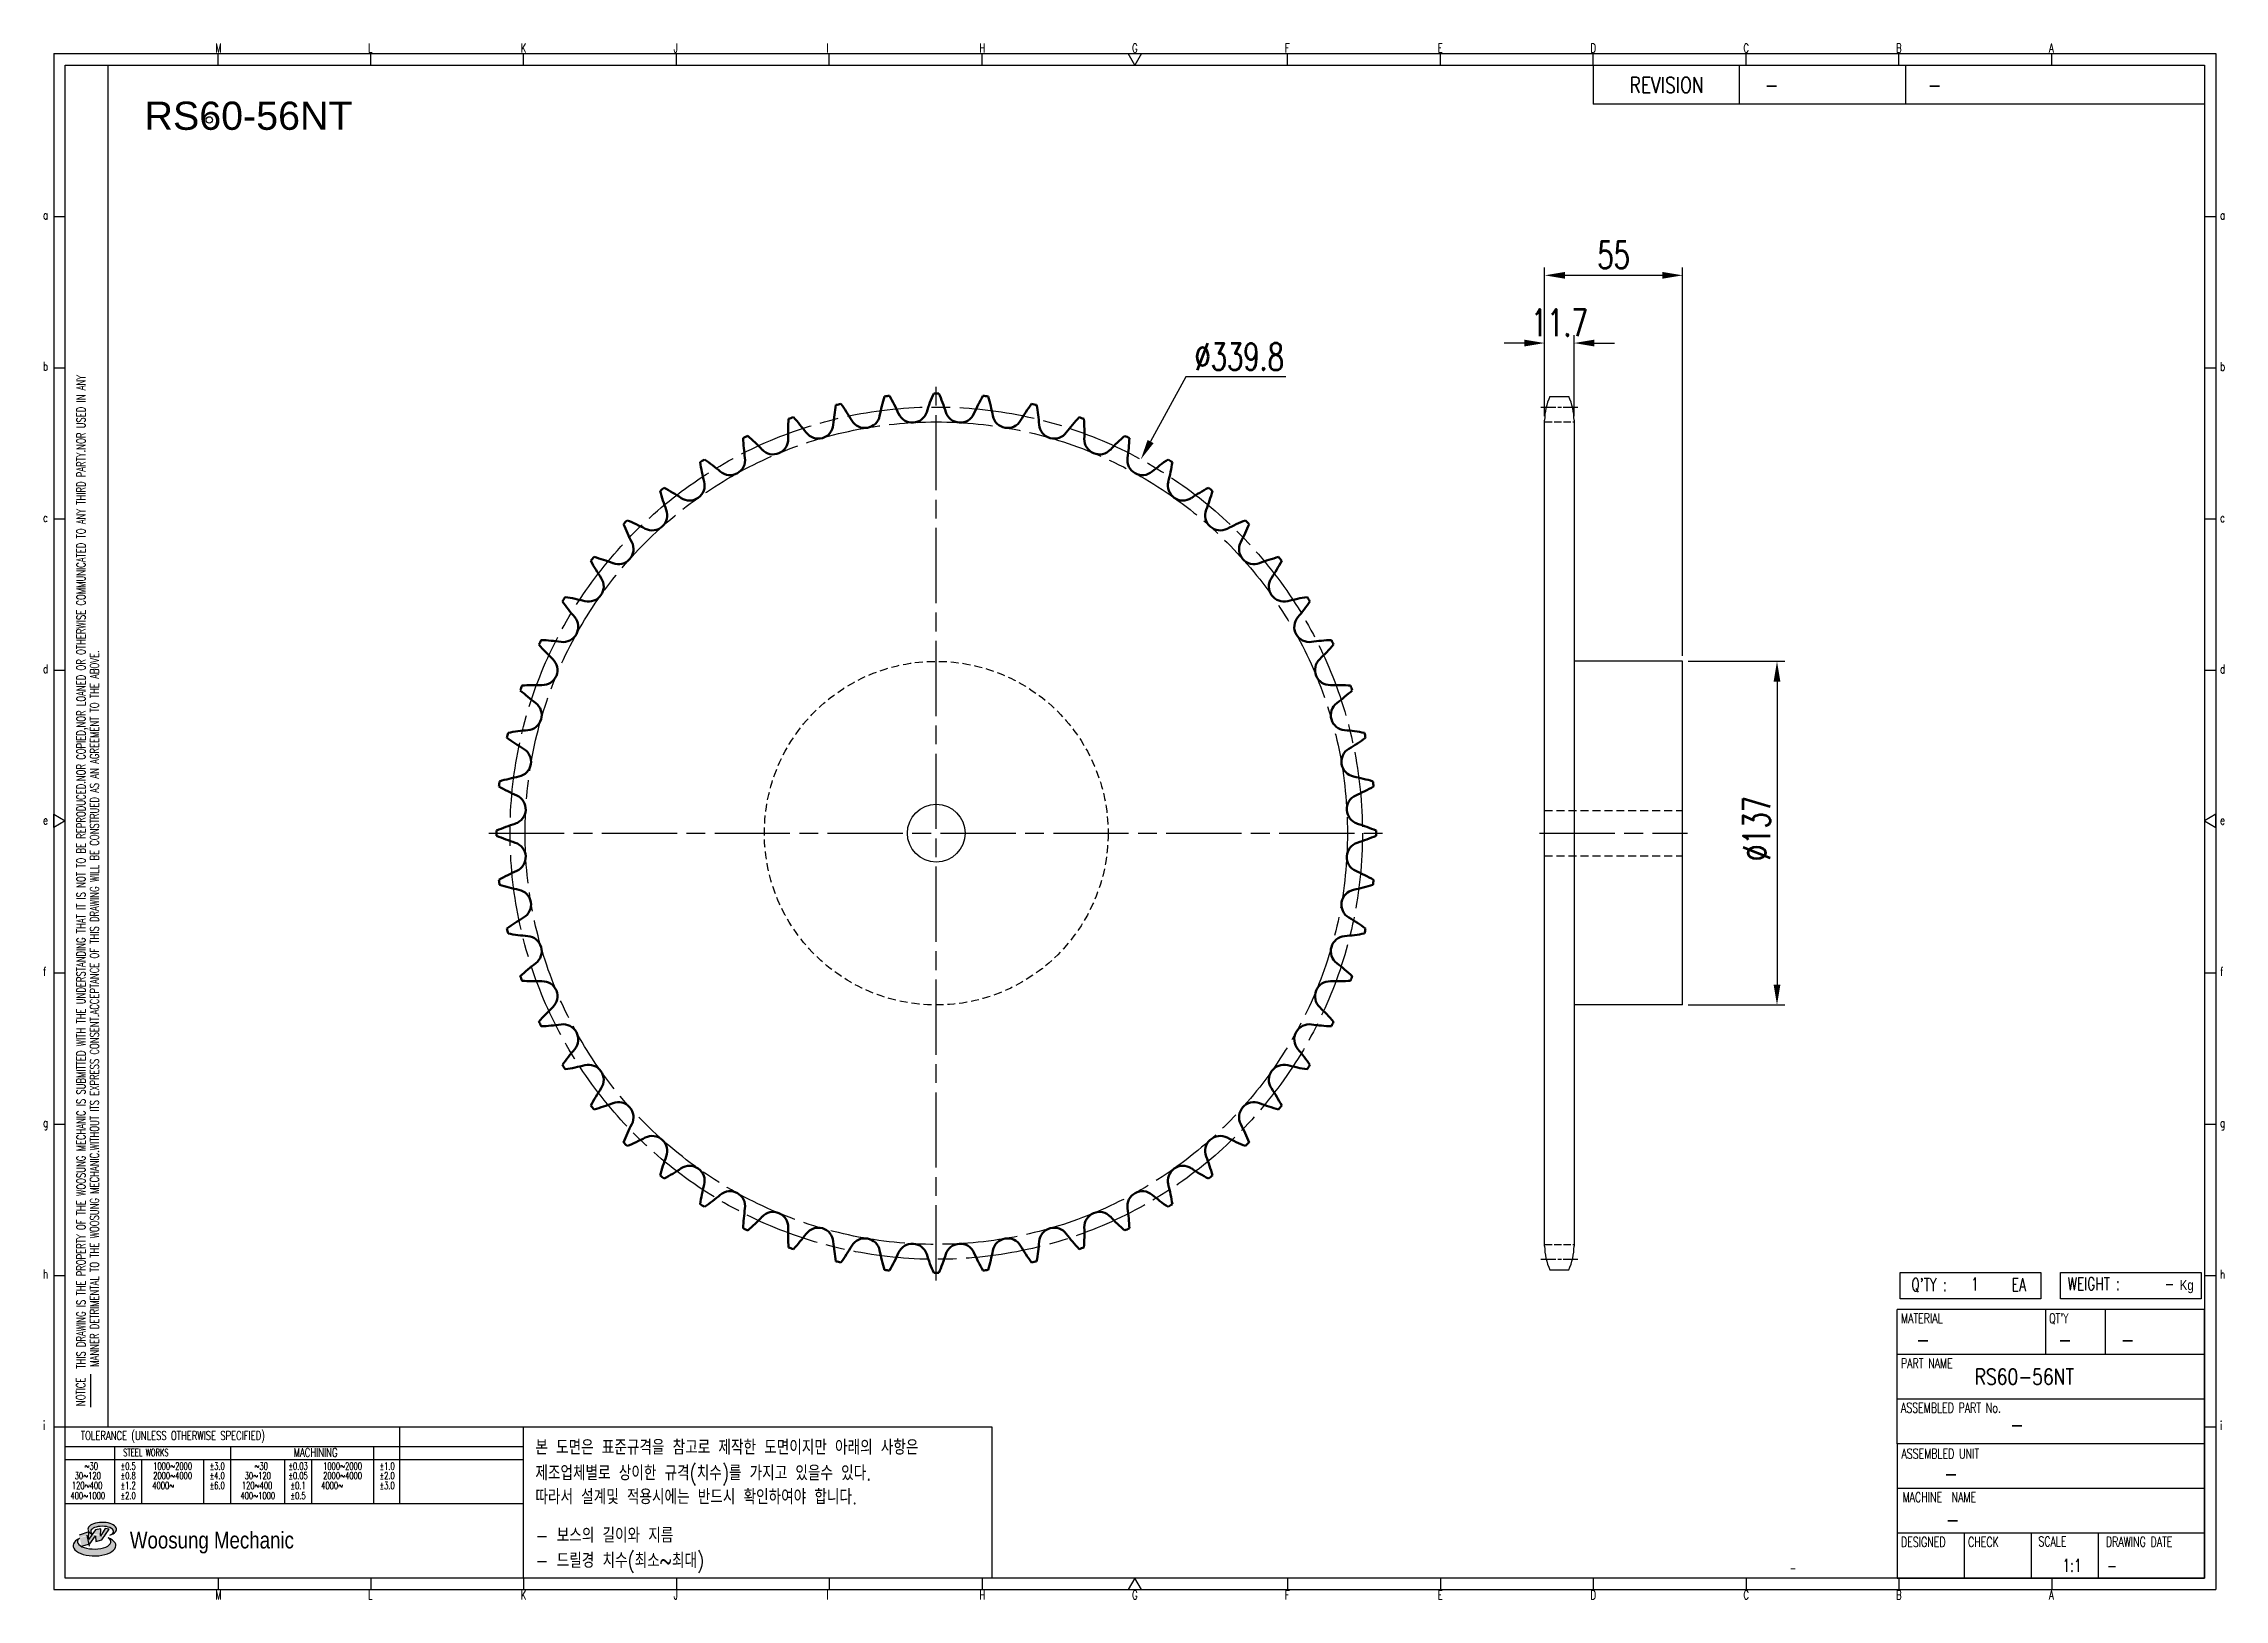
# Model space of a CAD drawing. Header units: millimetres. Extents: x 24039 to 24908, y 28 to 648.
import ezdxf
from ezdxf.enums import TextEntityAlignment as Align

# ---------------------------------------------------------------- set-up
doc = ezdxf.new("R2010")
doc.units = ezdxf.units.MM
for name, pattern in [('AM_ISO02W050', [7.5, 6, -1.5]), ('AM_ISO02W050x2', [3.75, 3, -0.75]), ('AM_ISO08W050', [18, 12, -1.5, 3, -1.5]), ('AM_ISO08W050x2', [9, 6, -0.75, 1.5, -0.75]), ('HIDDEN', [9.525, 6.35, -3.175])]:
    doc.linetypes.add(name, pattern=pattern)
for name, color, linetype, lineweight in [('AM_0N', 7, 'Continuous', 50), ('AM_3N', 6, 'AM_ISO02W050', 25), ('AM_7', 4, 'AM_ISO08W050', 25), ('AM_7N', 4, 'AM_ISO08W050', 25)]:
    doc.layers.add(name, color=color, linetype=linetype, lineweight=lineweight)
for name, color, linetype in [('HL', 2, 'HIDDEN'), ('S-DIM', 7, 'Continuous'), ('TITLE', 7, 'Continuous'), ('도면레이아웃', 7, 'Continuous')]:
    doc.layers.add(name, color=color, linetype=linetype)
doc.styles.add('HAN', font='ROMANS.shx', dxfattribs={"width": 0.7, "bigfont": 'whgtxt.shx'})
doc.styles.add('HKD_ST2', font='romans.shx', dxfattribs={"width": 0.7, "height": 4, "bigfont": '@extfont2.shx'})
doc.styles.add('HSG', font='SIMPLEX.shx', dxfattribs={"width": 0.7, "bigfont": 'HSG.shx'})
doc.styles.add('ROMANS', font='romans.shx', dxfattribs={"width": 0.7, "bigfont": 'whgtxt.shx'})
doc.styles.add('SLDTEXTSTYLE4', font='arial.ttf', dxfattribs={"width": 0.8})
doc.styles.get("Standard").update_dxf_attribs({"font": 'arial.ttf'})
doc.dimstyles.new('APP23', dxfattribs={"dimscale": 4.5, "dimtxt": 2.4, "dimasz": 1.8, "dimexe": 0.7, "dimexo": 0.5, "dimgap": 0.6, "dimtad": 1, "dimtoh": 1, "dimdec": 1, "dimrnd": 0.01, "dimzin": 9, "dimdsep": 46, "dimtxsty": 'HSG', "dimcen": 0, "dimclrd": 1, "dimclre": 1, "dimclrt": 256, "dimazin": 2, "dimtp": 1, "dimtm": 1, "dimtfac": 0.5, "dimtdec": 1, "dimtix": 1, "dimtofl": 0, "dimtmove": 0, "dimatfit": 3, "dimfxl": 0, "dimtvp": 1, "dimtolj": 2, "dimlwd": -1, "dimlwe": -1, "dimarcsym": 0})

# ---------------------------------------------------------------- blocks, each defined once
blk = doc.blocks.new('SUYWSHJH')
at = {"layer": '도면레이아웃'}
h = blk.add_hatch(color=10, dxfattribs=at)
h.paths.add_polyline_path([(1.544, 35.177), (1.554, 34.966), (1.779, 35.034), (2.054, 35.422), (1.908, 35.446), (1.728, 35.167), (1.741, 35.439), (1.547, 35.405), (1.292, 35.041), (1.295, 35.33), (0.943, 35.208), (1.03, 34.8), (1.336, 34.885)])
edge = h.paths.add_edge_path()
edge.add_ellipse((1.795, 35.421), major_axis=(-0.53, 0), ratio=0.487785, start_angle=122.36065, end_angle=403.39574)
edge.add_line((1.411, 35.244), (1.419, 35.261))
edge.add_ellipse((1.798, 35.344), major_axis=(-0.423, 0), ratio=0.444396, start_angle=131.58977, end_angle=386.19408, ccw=False)
edge = h.paths.add_edge_path()
edge.add_ellipse((1.512, 34.815), major_axis=(-0.793, 0), ratio=0.480113, start_angle=314.67633, end_angle=590.85213)
edge.add_ellipse((1.501, 34.958), major_axis=(-0.62, 0), ratio=0.43311, start_angle=331.7024, end_angle=574.42495, ccw=False)
for p, q in [((0, 90.118), (80.15, 90.118)), ((0, 90.118), (0, 33.191)), ((6.089, 89.693), (6.089, 90.118)), ((11.753, 89.693), (11.753, 90.118)), ((17.418, 89.693), (17.418, 90.118)), ((23.082, 89.693), (23.082, 90.118)), ((28.746, 89.693), (28.746, 90.118)), ((34.411, 89.693), (34.411, 90.118)), ((45.739, 89.693), (45.739, 90.118)), ((51.404, 89.693), (51.404, 90.118)), ((57.068, 89.693), (57.068, 90.118)), ((62.732, 89.693), (62.732, 90.118)), ((68.397, 89.693), (68.397, 90.118)), ((74.061, 89.693), (74.061, 90.118)), ((80.15, 90.118), (80.15, 33.191)), ((0, 84.085), (0.425, 84.085)), ((79.725, 84.085), (80.15, 84.085)), ((0, 78.478), (0.425, 78.478)), ((79.725, 78.478), (80.15, 78.478)), ((0, 72.87), (0.425, 72.87)), ((79.725, 72.87), (80.15, 72.87)), ((0, 67.262), (0.425, 67.262)), ((79.725, 67.262), (80.15, 67.262)), ((0, 56.047), (0.425, 56.047)), ((79.725, 56.047), (80.15, 56.047)), ((0, 50.439), (0.425, 50.439)), ((79.725, 50.439), (80.15, 50.439)), ((0, 44.832), (0.425, 44.832)), ((79.725, 44.832), (80.15, 44.832)), ((1.377, 39.947), (1.377, 41.174)), ((0, 39.224), (0.425, 39.224)), ((79.725, 39.224), (80.15, 39.224)), ((0, 33.191), (80.15, 33.191)), ((6.089, 33.616), (6.089, 33.191)), ((11.753, 33.616), (11.753, 33.191)), ((17.418, 33.616), (17.418, 33.191)), ((23.082, 33.616), (23.082, 33.191)), ((28.746, 33.616), (28.746, 33.191)), ((34.411, 33.616), (34.411, 33.191)), ((45.739, 33.616), (45.739, 33.191)), ((51.404, 33.616), (51.404, 33.191)), ((57.068, 33.616), (57.068, 33.191)), ((62.732, 33.616), (62.732, 33.191)), ((68.397, 33.616), (68.397, 33.191)), ((74.061, 33.616), (74.061, 33.191))]:
    blk.add_line(p, q)
at = {"color": 2}
for p, q in [((2.017, 39.224), (2.017, 89.693)), ((0.425, 39.224), (17.418, 39.224)), ((12.816, 39.224), (12.816, 36.382)), ((17.418, 33.616), (17.418, 39.224)), ((0.425, 38.487), (17.418, 38.487)), ((0.425, 38.012), (17.418, 38.012)), ((2.257, 38.487), (2.257, 36.382)), ((3.257, 38.012), (3.257, 36.382)), ((5.557, 38.012), (5.557, 36.382)), ((6.557, 38.5), (6.557, 36.382)), ((8.557, 38.012), (8.557, 36.382)), ((9.557, 38.026), (9.557, 36.382)), ((11.857, 38.487), (11.857, 36.382)), ((0.425, 36.382), (17.418, 36.382))]:
    blk.add_line(p, q, dxfattribs=at)
at = {"color": 6, "ltscale": 0.5}
for p, q in [((57.068, 89.693), (57.068, 88.246)), ((62.47, 89.693), (62.47, 88.246)), ((68.635, 89.693), (68.635, 88.246)), ((79.725, 88.246), (57.068, 88.246)), ((68.336, 38.59), (68.336, 43.563)), ((79.725, 43.563), (68.336, 43.563)), ((73.827, 43.563), (73.827, 41.905)), ((76.037, 43.563), (76.037, 41.905)), ((79.725, 38.59), (79.725, 43.563)), ((79.725, 41.905), (68.336, 41.905)), ((79.725, 40.248), (68.336, 40.248)), ((68.336, 38.59), (68.336, 33.616)), ((79.725, 38.59), (68.336, 38.59)), ((79.725, 33.616), (79.725, 38.59)), ((79.725, 36.932), (68.336, 36.932)), ((79.725, 35.274), (68.336, 35.274)), ((70.822, 33.616), (70.822, 35.274)), ((73.309, 33.616), (73.309, 35.274)), ((75.796, 33.616), (75.796, 35.274)), ((68.336, 33.616), (79.725, 33.616))]:
    blk.add_line(p, q, dxfattribs=at)
for points in [[(40.075, 89.693), (39.83, 90.118), (40.32, 90.118)], [(0.425, 89.693), (79.725, 89.693), (79.725, 33.616), (0.425, 33.616)], [(0.425, 61.679), (0, 61.433), (0, 61.924)], [(79.725, 61.679), (80.15, 61.433), (80.15, 61.924)], [(40.075, 33.616), (39.83, 33.191), (40.32, 33.191)]]:
    blk.add_lwpolyline(points, close=True)
at = {"layer": 'TITLE', "color": 20}
for p, q in [((68.449, 43.961), (68.449, 44.936)), ((68.449, 44.936), (73.654, 44.936)), ((73.654, 44.936), (73.654, 43.961)), ((74.39, 43.961), (74.39, 44.936)), ((74.39, 44.936), (79.595, 44.936)), ((79.595, 44.936), (79.595, 43.961)), ((73.654, 43.961), (68.449, 43.961)), ((79.595, 43.961), (74.39, 43.961))]:
    blk.add_line(p, q, dxfattribs=at)
at = {"layer": '도면레이아웃'}
for p, q in [((1.295, 35.33), (0.943, 35.208)), ((1.03, 34.8), (1.336, 34.885)), ((1.224, 35.208), (1.311, 34.8)), ((1.224, 35.208), (1.224, 35.208)), ((1.547, 35.405), (1.292, 35.041)), ((1.292, 35.041), (1.295, 35.33)), ((1.336, 34.885), (1.544, 35.177)), ((1.419, 35.261), (1.411, 35.244)), ((1.544, 35.177), (1.554, 34.966)), ((1.741, 35.439), (1.547, 35.405)), ((1.554, 34.966), (1.779, 35.034)), ((1.908, 35.446), (1.728, 35.167)), ((1.728, 35.167), (1.741, 35.439)), ((1.779, 35.034), (2.054, 35.422)), ((2.054, 35.422), (1.908, 35.446))]:
    blk.add_line(p, q, dxfattribs=at)
for centre, major_axis, ratio, start_param, end_param in [((1.795, 35.421), (-0.53, 0), 0.487785, 2.135596, 7.040584), ((1.512, 34.815), (-0.793, 0), 0.480113, 5.492138, 10.312315), ((1.501, 34.958), (-0.62, 0), 0.43311, 5.789299, 10.025607), ((1.798, 35.344), (-0.423, 0), 0.444396, 2.296675, 6.740358)]:
    blk.add_ellipse(centre, major_axis=major_axis, ratio=ratio, start_param=start_param, end_param=end_param, dxfattribs=at)
at = {"color": 4, "style": 'HKD_ST2', "width": 0.7}
for s, p in [('M', (5.988, 90.164)), ('L', (11.652, 90.164)), ('K', (17.316, 90.164)), ('J', (22.981, 90.164)), ('I', (28.645, 90.164)), ('H', (34.309, 90.164)), ('G', (39.974, 90.164)), ('F', (45.638, 90.164)), ('E', (51.302, 90.164)), ('D', (56.967, 90.164)), ('C', (62.631, 90.164)), ('B', (68.295, 90.164)), ('A', (73.96, 90.164)), ('a', (-0.395, 83.976)), ('a', (80.305, 83.97)), ('b', (-0.395, 78.368)), ('b', (80.305, 78.362)), ('c', (-0.395, 72.76)), ('c', (80.305, 72.754)), ('d', (-0.395, 67.153)), ('d', (80.305, 67.147)), ('e', (-0.395, 61.545)), ('e', (80.305, 61.539)), ('f', (-0.395, 55.937)), ('f', (80.305, 55.931)), ('g', (-0.395, 50.33)), ('g', (80.305, 50.324)), ('h', (-0.395, 44.722)), ('h', (80.305, 44.716)), ('i', (-0.395, 39.114)), ('i', (80.305, 39.108)), ('M', (5.988, 32.824)), ('L', (11.652, 32.824)), ('K', (17.316, 32.824)), ('J', (22.981, 32.824)), ('I', (28.645, 32.824)), ('H', (34.309, 32.824)), ('G', (39.974, 32.824)), ('F', (45.638, 32.824)), ('E', (51.302, 32.824)), ('D', (56.967, 32.824)), ('C', (62.631, 32.824)), ('B', (68.295, 32.824)), ('A', (73.96, 32.824))]:
    blk.add_text(s, height=0.326, dxfattribs=at).set_placement(p)
for s, height, style, width, p in [('REVISION', 0.5806, 'HAN', 0.8, (58.415, 88.664)), ('-', 0.581, 'HAN', 0.8, (63.426, 88.664)), ('-', 0.581, 'HAN', 0.8, (69.468, 88.664)), ("Q'TY : ", 0.4746, 'HKD_ST2', 0.7, (68.857, 44.253)), ('1', 0.475, 'HKD_ST2', 0.7, (71.071, 44.275)), ('EA', 0.4746, 'HKD_ST2', 0.7, (72.578, 44.253)), ('WEIGHT : ', 0.4746, 'HKD_ST2', 0.7, (74.65, 44.286)), ('-', 0.581, 'HAN', 0.8, (69.029, 42.157)), ('-', 0.581, 'HAN', 0.8, (74.289, 42.157)), ('-', 0.581, 'HAN', 0.8, (76.623, 42.157)), ('-', 0.581, 'HAN', 0.8, (72.515, 39.013)), ('-', 0.581, 'HAN', 0.8, (70.067, 37.189)), ('-', 0.581, 'HAN', 0.8, (70.126, 35.48)), ('1:1', 0.4746, 'HKD_ST2', 0.7, (74.458, 33.848)), ('-', 0.475, 'HKD_ST2', 0.7, (76.112, 33.837))]:
    blk.add_text(s, height=height, dxfattribs=dict(style=style, width=width)).set_placement(p)
at = {"color": 6, "style": 'HKD_ST2', "width": 0.7}
for s, p in [(' THIS DRAWING IS THE PROPERTY OF THE WOOSUNG MECHANIC IS SUBMITTED WITH THE UNDERSTANDING THAT IT IS NOT TO BE REPRODUCED.NOR COPIED,NOR LOANED OR OTHERWISE COMMUNICATED TO ANY THIRD PARTY.NOR USED IN ANY', (1.173, 41.217)), ('MANNER DETRIMENTAL TO THE WOOSUNG MECHANIC.WITHOUT ITS EXPRESS CONSENT.ACCEPTANCE OF THIS DRAWING WILL BE CONSTRUED AS AN AGREEMENT TO THE ABOVE.', (1.672, 41.447))]:
    blk.add_text(s, height=0.326266, rotation=90, dxfattribs=at).set_placement(p)
at = {"style": 'HKD_ST2', "width": 0.7}
blk.add_text('-', height=0.475, dxfattribs=at).set_placement((78.613, 44.286), align=Align.RIGHT)
at = {"color": 4, "style": 'HKD_ST2', "width": 0.7}
for s, height, p in [('MATERIAL', 0.3651, (68.474, 43.425)), ("QT'Y", 0.3651, (73.965, 43.425)), ('PART NAME', 0.3651, (68.474, 41.756)), ('ASSEMBLED PART No.', 0.36511, (68.474, 40.109)), ('ASSEMBLED UNIT', 0.36511, (68.49, 38.408)), ('MACHINE  NAME', 0.36511, (68.532, 36.794)), ('DESIGNED', 0.3651, (68.474, 35.136)), ('CHECK', 0.3651, (70.961, 35.136)), ('SCALE', 0.3651, (73.566, 35.153)), ('DRAWING DATE', 0.36511, (76.071, 35.141))]:
    blk.add_text(s, height=height, dxfattribs=at).set_placement(p, align=Align.TOP_LEFT)
at = {"style": 'HKD_ST2', "width": 0.7}
blk.add_text('NOTICE', height=0.3263, rotation=90, dxfattribs=at).set_placement((1.163, 39.988))
for s, height, style, width, p in [('TOLERANCE (UNLESS OTHERWISE SPECIFIED)', 0.32627, 'HKD_ST2', 0.7, (4.417, 38.896)), ('-', 0.326, 'ROMANS', 0.65, (64.469, 33.975))]:
    blk.add_text(s, height=height, dxfattribs=dict(style=style, width=width)).set_placement(p, align=Align.MIDDLE_CENTER)
at = {"color": 4, "style": 'HKD_ST2', "width": 0.7}
for s, height, p in [('STEEL WORKS', 0.26101, (3.416, 38.268)), ('MACHINING', 0.3263, (9.707, 38.27)), ('%%P0.5', 0.261, (2.757, 37.762)), ('%%P0.8', 0.261, (2.757, 37.411)), ('%%P3.0', 0.261, (6.057, 37.762)), ('%%P4.0', 0.261, (6.057, 37.411)), ('%%P0.03', 0.261, (9.057, 37.762)), ('%%P0.05', 0.261, (9.057, 37.411)), ('%%P1.0', 0.261, (12.357, 37.762)), ('%%P2.0', 0.261, (12.357, 37.411)), ('%%P1.2', 0.261, (2.757, 37.045)), ('%%P2.0', 0.261, (2.757, 36.67)), ('%%P6.0', 0.261, (6.057, 37.045)), ('%%P0.1', 0.261, (9.057, 37.045)), ('%%P0.5', 0.261, (9.057, 36.67)), ('%%P3.0', 0.261, (12.357, 37.045))]:
    blk.add_text(s, height=height, dxfattribs=at).set_placement(p, align=Align.MIDDLE)
for s, height, p in [('30%%126120', 0.261, (1.263, 37.411)), ('%%12630', 0.261, (1.389, 37.762)), ('2000%%1264000', 0.26101, (4.407, 37.411)), ('1000%%1262000', 0.26101, (4.407, 37.762)), ('30%%126120', 0.261, (7.563, 37.411)), ('%%12630', 0.261, (7.689, 37.762)), ('2000%%1264000', 0.26101, (10.707, 37.411)), ('1000%%1262000', 0.26101, (10.707, 37.762)), ('400%%1261000', 0.26101, (1.263, 36.67)), ('120%%126400', 0.26101, (1.237, 37.045)), ('4000%%126', 0.261, (4.061, 37.045)), ('400%%1261000', 0.26101, (7.563, 36.67)), ('120%%126400', 0.26101, (7.537, 37.045)), ('4000%%126', 0.261, (10.321, 37.045))]:
    blk.add_text(s, height=height, dxfattribs=at).set_placement(p, align=Align.MIDDLE_CENTER)
at = {"color": 1, "style": 'SLDTEXTSTYLE4', "width": 0.8}
blk.add_text('Woosung Mechanic', height=0.61957, dxfattribs=at).set_placement((2.822, 34.711))
at = {"layer": 'TITLE', "width": 0.8}
blk.add_text('Kg', height=0.3789, dxfattribs=at).set_placement((78.807, 44.286))
blk = doc.blocks.new('*D2')
at = {"layer": 'Defpoints', "color": 0, "transparency": 16777216}
for p in [(24476.22, 482.15), (24313.1, 184.12)]:
    blk.add_point(p, dxfattribs=at)
at = {"layer": 'S-DIM', "color": 1, "transparency": 16777216}
for p, q in [((24494.2, 515), (24480.11, 489.26)), ((24533.98, 515), (24494.2, 515))]:
    blk.add_line(p, q, dxfattribs=at)
blk.add_solid([(24478.92, 489.91), (24481.29, 488.61), (24476.22, 482.15)], dxfattribs=at)
at = {"layer": 'S-DIM', "transparency": 16777216, "insert": (24515.44, 523.1), "char_height": 10.8, "attachment_point": 5, "style": 'HSG'}
blk.add_mtext('\\A2;∅339.8', dxfattribs=at)
blk = doc.blocks.new('*D3')
at = {"layer": 'Defpoints', "color": 0, "transparency": 16777216}
for p in [(24648.9, 528.51), (24637.2, 497.06), (24648.9, 497.06)]:
    blk.add_point(p, dxfattribs=at)
at = {"layer": 'S-DIM', "color": 1, "transparency": 16777216}
for p, q in [((24637.2, 499.31), (24637.2, 531.66)), ((24648.9, 499.31), (24648.9, 531.66)), ((24629.1, 528.51), (24621, 528.51)), ((24657, 528.51), (24665.1, 528.51))]:
    blk.add_line(p, q, dxfattribs=at)
for points in [[(24629.1, 529.86), (24629.1, 527.16), (24637.2, 528.51)], [(24657, 529.86), (24657, 527.16), (24648.9, 528.51)]]:
    blk.add_solid(points, dxfattribs=at)
at = {"layer": 'S-DIM', "transparency": 16777216, "insert": (24643.05, 536.61), "char_height": 10.8, "attachment_point": 5, "style": 'HSG'}
blk.add_mtext('\\A2;11.7', dxfattribs=at)
blk = doc.blocks.new('*D4')
at = {"layer": 'Defpoints', "color": 0, "transparency": 16777216}
for p in [(24692.2, 555.51), (24637.2, 497.06), (24692.2, 401.64)]:
    blk.add_point(p, dxfattribs=at)
at = {"layer": 'S-DIM', "color": 1, "transparency": 16777216}
for p, q in [((24637.2, 499.31), (24637.2, 558.66)), ((24692.2, 403.89), (24692.2, 558.66)), ((24645.3, 555.51), (24684.1, 555.51))]:
    blk.add_line(p, q, dxfattribs=at)
for points in [[(24645.3, 556.86), (24645.3, 554.16), (24637.2, 555.51)], [(24684.1, 556.86), (24684.1, 554.16), (24692.2, 555.51)]]:
    blk.add_solid(points, dxfattribs=at)
at = {"layer": 'S-DIM', "transparency": 16777216, "insert": (24664.7, 563.61), "char_height": 10.8, "attachment_point": 5, "style": 'HSG'}
blk.add_mtext('\\A2;55', dxfattribs=at)
blk = doc.blocks.new('*D5')
at = {"layer": 'Defpoints', "color": 0, "transparency": 16777216}
for p in [(24692.2, 401.64), (24692.2, 264.64), (24729.83, 264.64)]:
    blk.add_point(p, dxfattribs=at)
at = {"layer": 'S-DIM', "color": 1, "transparency": 16777216}
for p, q in [((24694.45, 401.64), (24732.98, 401.64)), ((24729.83, 393.54), (24729.83, 272.74)), ((24694.45, 264.64), (24732.98, 264.64))]:
    blk.add_line(p, q, dxfattribs=at)
for points in [[(24728.48, 393.54), (24731.18, 393.54), (24729.83, 401.64)], [(24728.48, 272.74), (24731.18, 272.74), (24729.83, 264.64)]]:
    blk.add_solid(points, dxfattribs=at)
at = {"layer": 'S-DIM', "transparency": 16777216, "insert": (24721.73, 335.02), "char_height": 10.8, "attachment_point": 5, "rotation": 90, "style": 'HSG'}
blk.add_mtext('\\A2;%%c137', dxfattribs=at)

msp = doc.modelspace()

# ---------------------------------------------------------------- linework, layer by layer
for p, q in [((24639.28, 507.22), (24646.82, 507.22)), ((24637.2, 168.56), (24637.2, 497.72)), ((24648.9, 497.72), (24648.9, 168.56)), ((24692.2, 401.64), (24648.9, 401.64)), ((24692.2, 264.64), (24692.2, 401.64)), ((24692.2, 264.64), (24648.9, 264.64)), ((24639.28, 159.06), (24646.82, 159.06))]:
    msp.add_line(p, q)
at = {"color": 4}
msp.add_lwpolyline([(24230.17, 96.53), (24416.87, 96.53), (24416.87, 36.22), (24230.17, 36.22)], close=True, dxfattribs=at)
for centre, radius in [((24104.85, 617.43), 1.3), ((24394.66, 333.14), 11.5)]:
    msp.add_circle(centre, radius)
for centre, start, end in [((24659.9, 497.72), 155.25994, 180), ((24626.2, 497.72), 0, 24.74006), ((24659.9, 168.56), 180, 204.74006), ((24626.2, 168.56), 335.25994, 0)]:
    msp.add_arc(centre, 22.7, start, end)
at = {"layer": 'AM_0N'}
for centre, radius, start, end in [((24394.66, 333.14), 175.32, 102.5221, 103.19219), ((24289.55, 455.62), 82.89, 30.44643, 35.95535), ((24453.42, 483.46), 82.89, 163.33037, 168.83929), ((24394.66, 333.14), 175.32, 96.09352, 96.76362), ((24303.92, 466.62), 82.89, 24.01786, 29.52678), ((24469.88, 475.94), 82.89, 156.9018, 162.41071), ((24394.66, 333.14), 175.32, 89.66495, 90.33505), ((24319.44, 475.94), 82.89, 17.58929, 23.0982), ((24485.4, 466.62), 82.89, 150.47322, 155.98214), ((24394.66, 333.14), 175.32, 83.23638, 83.90648), ((24335.9, 483.46), 82.89, 11.16071, 16.66963), ((24499.77, 455.62), 82.89, 144.04465, 149.55357), ((24394.66, 333.14), 175.32, 76.80781, 77.4779), ((24418.5, 492.77), 82.89, 176.18751, 181.69643), ((24394.66, 333.14), 175.32, 108.95067, 109.62076), ((24276.49, 443.08), 82.89, 36.875, 42.38392), ((24347.61, 496.43), 6.01, 216.875, 355.26786), ((24436.22, 489.1), 82.89, 169.75894, 175.26786), ((24366.19, 500.67), 6.01, 210.44643, 348.83929), ((24385.13, 502.81), 6.01, 204.01786, 342.41071), ((24404.19, 502.81), 6.01, 197.58929, 335.98214), ((24423.12, 500.67), 6.01, 191.16071, 329.55357), ((24353.1, 489.1), 82.89, 4.73214, 10.24106), ((24441.7, 496.43), 6.01, 184.73214, 323.125), ((24512.82, 443.08), 82.89, 137.61608, 143.125), ((24394.66, 333.14), 175.32, 70.37924, 71.04933), ((24370.82, 492.77), 82.89, 358.30357, 3.81249), ((24394.66, 333.14), 175.32, 115.37924, 116.04933), ((24400.47, 494.43), 82.89, 182.61608, 188.125), ((24264.93, 429.16), 82.89, 43.30357, 48.81249), ((24329.63, 490.14), 6.01, 223.30357, 1.69643), ((24459.69, 490.14), 6.01, 178.30357, 316.69643), ((24524.39, 429.16), 82.89, 131.18751, 136.69643), ((24394.66, 333.14), 175.32, 63.95067, 64.62076), ((24388.84, 494.43), 82.89, 351.875, 357.38392), ((24394.66, 333.14), 175.32, 121.80781, 122.4779), ((24382.38, 494.07), 82.89, 189.04465, 194.55357), ((24254.99, 414.03), 82.89, 49.73214, 55.24106), ((24312.46, 481.87), 6.01, 229.73214, 8.125), ((24476.86, 481.87), 6.01, 171.875, 310.26786), ((24534.33, 414.03), 82.89, 124.75894, 130.26786), ((24394.66, 333.14), 175.32, 57.5221, 58.19219), ((24406.94, 494.07), 82.89, 345.44643, 350.95535), ((24394.66, 333.14), 175.32, 128.23638, 128.90648), ((24364.44, 491.68), 82.89, 195.47322, 200.98214), ((24246.81, 397.88), 82.89, 56.16071, 61.66963), ((24296.32, 471.73), 6.01, 236.16071, 14.55357), ((24493, 471.73), 6.01, 165.44643, 303.83929), ((24542.51, 397.88), 82.89, 118.33037, 123.83929), ((24424.88, 491.68), 82.89, 339.01786, 344.52678), ((24394.66, 333.14), 175.32, 51.09352, 51.76362), ((24281.42, 459.85), 6.01, 242.58929, 20.98214), ((24507.89, 459.85), 6.01, 159.01786, 297.41071), ((24394.66, 333.14), 175.32, 134.66495, 135.33505), ((24346.87, 487.3), 82.89, 201.9018, 207.41071), ((24240.49, 380.92), 82.89, 62.58929, 68.0982), ((24548.82, 380.92), 82.89, 111.9018, 117.41071), ((24442.44, 487.3), 82.89, 332.58929, 338.0982), ((24394.66, 333.14), 175.32, 44.66495, 45.33505), ((24267.95, 446.37), 6.01, 249.01786, 27.41071), ((24521.37, 446.37), 6.01, 152.58929, 290.98214), ((24256.07, 431.47), 6.01, 255.44643, 33.83929), ((24394.66, 333.14), 175.32, 141.09352, 141.76362), ((24329.91, 480.98), 82.89, 208.33037, 213.83929), ((24236.11, 363.36), 82.89, 69.01786, 74.52678), ((24553.21, 363.36), 82.89, 105.47322, 110.98214), ((24533.25, 431.47), 6.01, 146.16071, 284.55357), ((24459.4, 480.98), 82.89, 326.16071, 331.66963), ((24394.66, 333.14), 175.32, 38.23638, 38.90648), ((24394.66, 333.14), 175.32, 147.5221, 148.19219), ((24233.73, 345.42), 82.89, 75.44643, 80.95535), ((24555.59, 345.42), 82.89, 99.04465, 104.55357), ((24394.66, 333.14), 175.32, 31.80781, 32.4779), ((24245.93, 415.34), 6.01, 261.875, 40.26786), ((24313.77, 472.8), 82.89, 214.75894, 220.26786), ((24543.39, 415.34), 6.01, 139.73214, 278.125), ((24475.55, 472.8), 82.89, 319.73214, 325.24106), ((24394.66, 333.14), 175.32, 153.95067, 154.62076), ((24233.36, 327.32), 82.89, 81.875, 87.38392), ((24555.96, 327.32), 82.89, 92.61608, 98.125), ((24394.66, 333.14), 175.32, 25.37924, 26.04933), ((24298.64, 462.87), 82.89, 221.18751, 226.69643), ((24237.66, 398.17), 6.01, 268.30357, 46.69643), ((24551.66, 398.17), 6.01, 133.30357, 271.69643), ((24490.68, 462.87), 82.89, 313.30357, 318.81249), ((24394.66, 333.14), 175.32, 160.37924, 161.04933), ((24235.03, 309.3), 82.89, 88.30357, 93.81249), ((24554.29, 309.3), 82.89, 86.18751, 91.69643), ((24394.66, 333.14), 175.32, 18.95067, 19.62076), ((24284.72, 451.3), 82.89, 227.61608, 233.125), ((24231.37, 380.18), 6.01, 274.73214, 53.125), ((24557.95, 380.18), 6.01, 126.875, 265.26786), ((24504.6, 451.3), 82.89, 306.875, 312.38392), ((24238.7, 291.58), 82.89, 94.73214, 100.24106), ((24550.62, 291.58), 82.89, 79.75894, 85.26786), ((24394.66, 333.14), 175.32, 166.80781, 167.4779), ((24272.18, 438.25), 82.89, 234.04465, 239.55357), ((24227.12, 361.6), 6.01, 281.16071, 59.55357), ((24562.19, 361.6), 6.01, 120.44643, 258.83929), ((24517.14, 438.25), 82.89, 300.44643, 305.95535), ((24394.66, 333.14), 175.32, 12.5221, 13.19219), ((24394.66, 333.14), 175.32, 173.23638, 173.90648), ((24261.18, 423.88), 82.89, 240.47322, 245.98214), ((24244.33, 274.38), 82.89, 101.16071, 106.66963), ((24224.99, 342.67), 6.01, 287.58929, 65.98214), ((24564.33, 342.67), 6.01, 114.01786, 252.41071), ((24544.98, 274.38), 82.89, 73.33037, 78.83929), ((24528.14, 423.88), 82.89, 294.01786, 299.52678), ((24394.66, 333.14), 175.32, 6.09352, 6.76362), ((24251.86, 257.91), 82.89, 107.58929, 113.0982), ((24394.66, 333.14), 175.32, 179.66495, 180.33505), ((24251.86, 408.36), 82.89, 246.9018, 252.41071), ((24537.46, 257.91), 82.89, 66.9018, 72.41071), ((24537.46, 408.36), 82.89, 287.58929, 293.0982), ((24394.66, 333.14), 175.32, 359.66495, 0.33505), ((24224.99, 323.61), 6.01, 294.01786, 72.41071), ((24564.33, 323.61), 6.01, 107.58929, 245.98214), ((24261.18, 242.4), 82.89, 114.01786, 119.52678), ((24394.66, 333.14), 175.32, 186.09352, 186.76362), ((24528.14, 242.4), 82.89, 60.47322, 65.98214), ((24394.66, 333.14), 175.32, 353.23638, 353.90648), ((24244.33, 391.9), 82.89, 253.33037, 258.83929), ((24227.12, 304.67), 6.01, 300.44643, 78.83929), ((24562.19, 304.67), 6.01, 101.16071, 239.55357), ((24544.98, 391.9), 82.89, 281.16071, 286.66963), ((24272.18, 228.02), 82.89, 120.44643, 125.95535), ((24517.14, 228.02), 82.89, 54.04465, 59.55357), ((24394.66, 333.14), 175.32, 192.5221, 193.19219), ((24238.7, 374.7), 82.89, 259.75894, 265.26786), ((24231.37, 286.09), 6.01, 306.875, 85.26786), ((24557.95, 286.09), 6.01, 94.73214, 233.125), ((24550.62, 374.7), 82.89, 274.73214, 280.24106), ((24394.66, 333.14), 175.32, 346.80781, 347.4779), ((24284.72, 214.97), 82.89, 126.875, 132.38392), ((24504.6, 214.97), 82.89, 47.61608, 53.125), ((24394.66, 333.14), 175.32, 198.95067, 199.62076), ((24235.03, 356.98), 82.89, 266.18751, 271.69643), ((24237.66, 268.11), 6.01, 313.30357, 91.69643), ((24551.66, 268.11), 6.01, 88.30357, 226.69643), ((24554.29, 356.98), 82.89, 268.30357, 273.81249), ((24394.66, 333.14), 175.32, 340.37924, 341.04933), ((24298.64, 203.4), 82.89, 133.30357, 138.81249), ((24490.68, 203.4), 82.89, 41.18751, 46.69643), ((24394.66, 333.14), 175.32, 205.37924, 206.04933), ((24233.36, 338.95), 82.89, 272.61608, 278.125), ((24245.93, 250.94), 6.01, 319.73214, 98.125), ((24543.39, 250.94), 6.01, 81.875, 220.26786), ((24555.96, 338.95), 82.89, 261.875, 267.38392), ((24394.66, 333.14), 175.32, 333.95067, 334.62076), ((24313.77, 193.47), 82.89, 139.73214, 145.24106), ((24475.55, 193.47), 82.89, 34.75894, 40.26786), ((24394.66, 333.14), 175.32, 211.80781, 212.4779), ((24233.73, 320.86), 82.89, 279.04465, 284.55357), ((24256.07, 234.8), 6.01, 326.16071, 104.55357), ((24533.25, 234.8), 6.01, 75.44643, 213.83929), ((24555.59, 320.86), 82.89, 255.44643, 260.95535), ((24394.66, 333.14), 175.32, 327.5221, 328.19219), ((24329.91, 185.29), 82.89, 146.16071, 151.66963), ((24459.4, 185.29), 82.89, 28.33037, 33.83929), ((24394.66, 333.14), 175.32, 218.23638, 218.90648), ((24236.11, 302.91), 82.89, 285.47322, 290.98214), ((24267.95, 219.9), 6.01, 332.58929, 110.98214), ((24521.37, 219.9), 6.01, 69.01786, 207.41071), ((24553.21, 302.91), 82.89, 249.01786, 254.52678), ((24394.66, 333.14), 175.32, 321.09352, 321.76362), ((24346.87, 178.97), 82.89, 152.58929, 158.0982), ((24394.66, 333.14), 175.32, 224.66495, 225.33505), ((24240.49, 285.35), 82.89, 291.9018, 297.41071), ((24281.42, 206.43), 6.01, 339.01786, 117.41071), ((24507.89, 206.43), 6.01, 62.58929, 200.98214), ((24548.82, 285.35), 82.89, 242.58929, 248.0982), ((24442.44, 178.97), 82.89, 21.9018, 27.41071), ((24394.66, 333.14), 175.32, 314.66495, 315.33505), ((24364.44, 174.59), 82.89, 159.01786, 164.52678), ((24296.32, 194.54), 6.01, 345.44643, 123.83929), ((24493, 194.54), 6.01, 56.16071, 194.55357), ((24424.88, 174.59), 82.89, 15.47322, 20.98214), ((24394.66, 333.14), 175.32, 231.09352, 231.76362), ((24246.81, 268.39), 82.89, 298.33037, 303.83929), ((24382.38, 172.2), 82.89, 165.44643, 170.95535), ((24406.94, 172.2), 82.89, 9.04465, 14.55357), ((24542.51, 268.39), 82.89, 236.16071, 241.66963), ((24394.66, 333.14), 175.32, 308.23638, 308.90648), ((24394.66, 333.14), 175.32, 237.5221, 238.19219), ((24254.99, 252.25), 82.89, 304.75894, 310.26786), ((24312.46, 184.41), 6.01, 351.875, 130.26786), ((24400.47, 171.84), 82.89, 171.875, 177.38392), ((24476.86, 184.41), 6.01, 49.73214, 188.125), ((24388.84, 171.84), 82.89, 2.61608, 8.125), ((24534.33, 252.25), 82.89, 229.73214, 235.24106), ((24394.66, 333.14), 175.32, 301.80781, 302.4779), ((24394.66, 333.14), 175.32, 243.95067, 244.62076), ((24264.93, 237.12), 82.89, 311.18751, 316.69643), ((24329.63, 176.14), 6.01, 358.30357, 136.69643), ((24418.5, 173.51), 82.89, 178.30357, 183.81249), ((24347.61, 169.84), 6.01, 4.73214, 143.125), ((24441.7, 169.84), 6.01, 36.875, 175.26786), ((24370.82, 173.51), 82.89, 356.18751, 1.69643), ((24459.69, 176.14), 6.01, 43.30357, 181.69643), ((24524.39, 237.12), 82.89, 223.30357, 228.81249), ((24394.66, 333.14), 175.32, 295.37924, 296.04933), ((24394.66, 333.14), 175.32, 250.37924, 251.04933), ((24276.49, 223.19), 82.89, 317.61608, 323.125), ((24436.22, 177.18), 82.89, 184.73214, 190.24106), ((24289.55, 210.66), 82.89, 324.04465, 329.55357), ((24366.19, 165.6), 6.01, 11.16071, 149.55357), ((24453.42, 182.81), 82.89, 191.16071, 196.66963), ((24303.92, 199.66), 82.89, 330.47322, 335.98214), ((24385.13, 163.47), 6.01, 17.58929, 155.98214), ((24469.88, 190.34), 82.89, 197.58929, 203.0982), ((24319.44, 190.34), 82.89, 336.9018, 342.41071), ((24404.19, 163.47), 6.01, 24.01786, 162.41071), ((24485.4, 199.66), 82.89, 204.01786, 209.52678), ((24335.9, 182.81), 82.89, 343.33037, 348.83929), ((24423.12, 165.6), 6.01, 30.44643, 168.83929), ((24499.77, 210.66), 82.89, 210.44643, 215.95535), ((24353.1, 177.18), 82.89, 349.75894, 355.26786), ((24512.82, 223.19), 82.89, 216.875, 222.38392), ((24394.66, 333.14), 175.32, 288.95067, 289.62076), ((24394.66, 333.14), 175.32, 256.80781, 257.4779), ((24394.66, 333.14), 175.32, 263.23638, 263.90648), ((24394.66, 333.14), 175.32, 269.66495, 270.33505), ((24394.66, 333.14), 175.32, 276.09352, 276.76362), ((24394.66, 333.14), 175.32, 282.5221, 283.19219)]:
    msp.add_arc(centre, radius, start, end, dxfattribs=at)
at = {"layer": 'AM_3N', "linetype": 'AM_ISO02W050x2'}
for p, q in [((24637.2, 497.06), (24648.9, 497.06)), ((24637.2, 169.22), (24648.9, 169.22))]:
    msp.add_line(p, q, dxfattribs=at)
at = {"layer": 'AM_7', "linetype": 'AM_ISO08W050x2', "ltscale": 5}
for p, q in [((24394.66, 154.81), (24394.66, 511.46)), ((24216.34, 333.14), (24572.98, 333.14)), ((24635.2, 333.14), (24694.2, 333.14))]:
    msp.add_line(p, q, dxfattribs=at)
for radius in [169.88, 163.92]:
    msp.add_circle((24394.66, 333.14), radius, dxfattribs=at)
at = {"layer": 'AM_7N', "linetype": 'AM_ISO08W050x2'}
for p, q in [((24635.64, 503.01), (24650.46, 503.01)), ((24635.64, 163.26), (24650.46, 163.26))]:
    msp.add_line(p, q, dxfattribs=at)
at = {"layer": 'HL', "ltscale": 0.5}
for p, q in [((24637.2, 342.14), (24692.2, 342.14)), ((24637.2, 324.14), (24692.2, 324.14))]:
    msp.add_line(p, q, dxfattribs=at)
msp.add_circle((24394.66, 333.14), 68.5, dxfattribs=at)

# ---------------------------------------------------------------- block references
at = {"xscale": 10.75447907473552, "yscale": 10.75447907473552, "zscale": 10.75447907473552}
msp.add_blockref('SUYWSHJH', (24042.85, -325.3), dxfattribs=at)

# ---------------------------------------------------------------- texts
at = {"color": 2}
msp.add_text('RS60-56NT', height=11.237, dxfattribs=at).set_placement((24079.06, 613.51))
at = {"style": 'HAN', "width": 0.8}
msp.add_text('RS60-56NT', height=6.244, dxfattribs=at).set_placement((24808.64, 113.33))
at = {"color": 4, "style": 'HAN', "width": 0.8}
for s, p in [('본 도면은 표준규격을 참고로 제작한 도면이지만 아래의 사항은', (24234.85, 85.37)), ('제조업체별로 상이한 규격(치수)를 가지고 있을수 있다.', (24234.85, 75.13)), ('따라서 설계및 적용시에는 반드시 확인하여야 합니다.', (24234.85, 65.62)), ('- 보스의 길이와 지름', (24234.85, 50.3)), ('- 드릴경 치수(최소~최대)', (24234.85, 40.24))]:
    msp.add_text(s, height=5.9081, dxfattribs=at).set_placement(p)

# ---------------------------------------------------------------- dimensions: what is measured, and where the dimension line sits
at = {"layer": 'S-DIM'}
dim = msp.add_linear_dim(base=(24692.2, 555.51), p1=(24637.2, 497.06), p2=(24692.2, 401.64), dimstyle='APP23', dxfattribs=at)
dim.commit()
dim.dimension.update_dxf_attribs({"geometry": '*D4', "text_midpoint": (24664.7, 563.61)})
dim = msp.add_linear_dim(base=(24648.9, 528.51), p1=(24637.2, 497.06), p2=(24648.9, 497.06), dimstyle='APP23', dxfattribs=at)
dim.commit()
dim.dimension.update_dxf_attribs({"geometry": '*D3', "text_midpoint": (24643.05, 528.51), "dimtype": 128})
dim = msp.add_diameter_dim_2p(p1=(24313.0987, 184.1216), p2=(24476.2189, 482.153), dimstyle='APP23', dxfattribs=at)
dim.commit()
dim.dimension.update_dxf_attribs({"geometry": '*D2', "text_midpoint": (24515.4355, 514.9975), "dimtype": 131})
dim = msp.add_linear_dim(base=(24729.83, 264.64), p1=(24692.2, 401.64), p2=(24692.2, 264.64), angle=90, text='%%c<>', dimstyle='APP23', dxfattribs=at)
dim.commit()
dim.dimension.update_dxf_attribs({"geometry": '*D5', "text_midpoint": (24729.83, 335.02), "dimtype": 128})

doc.saveas('drawing.dxf')
